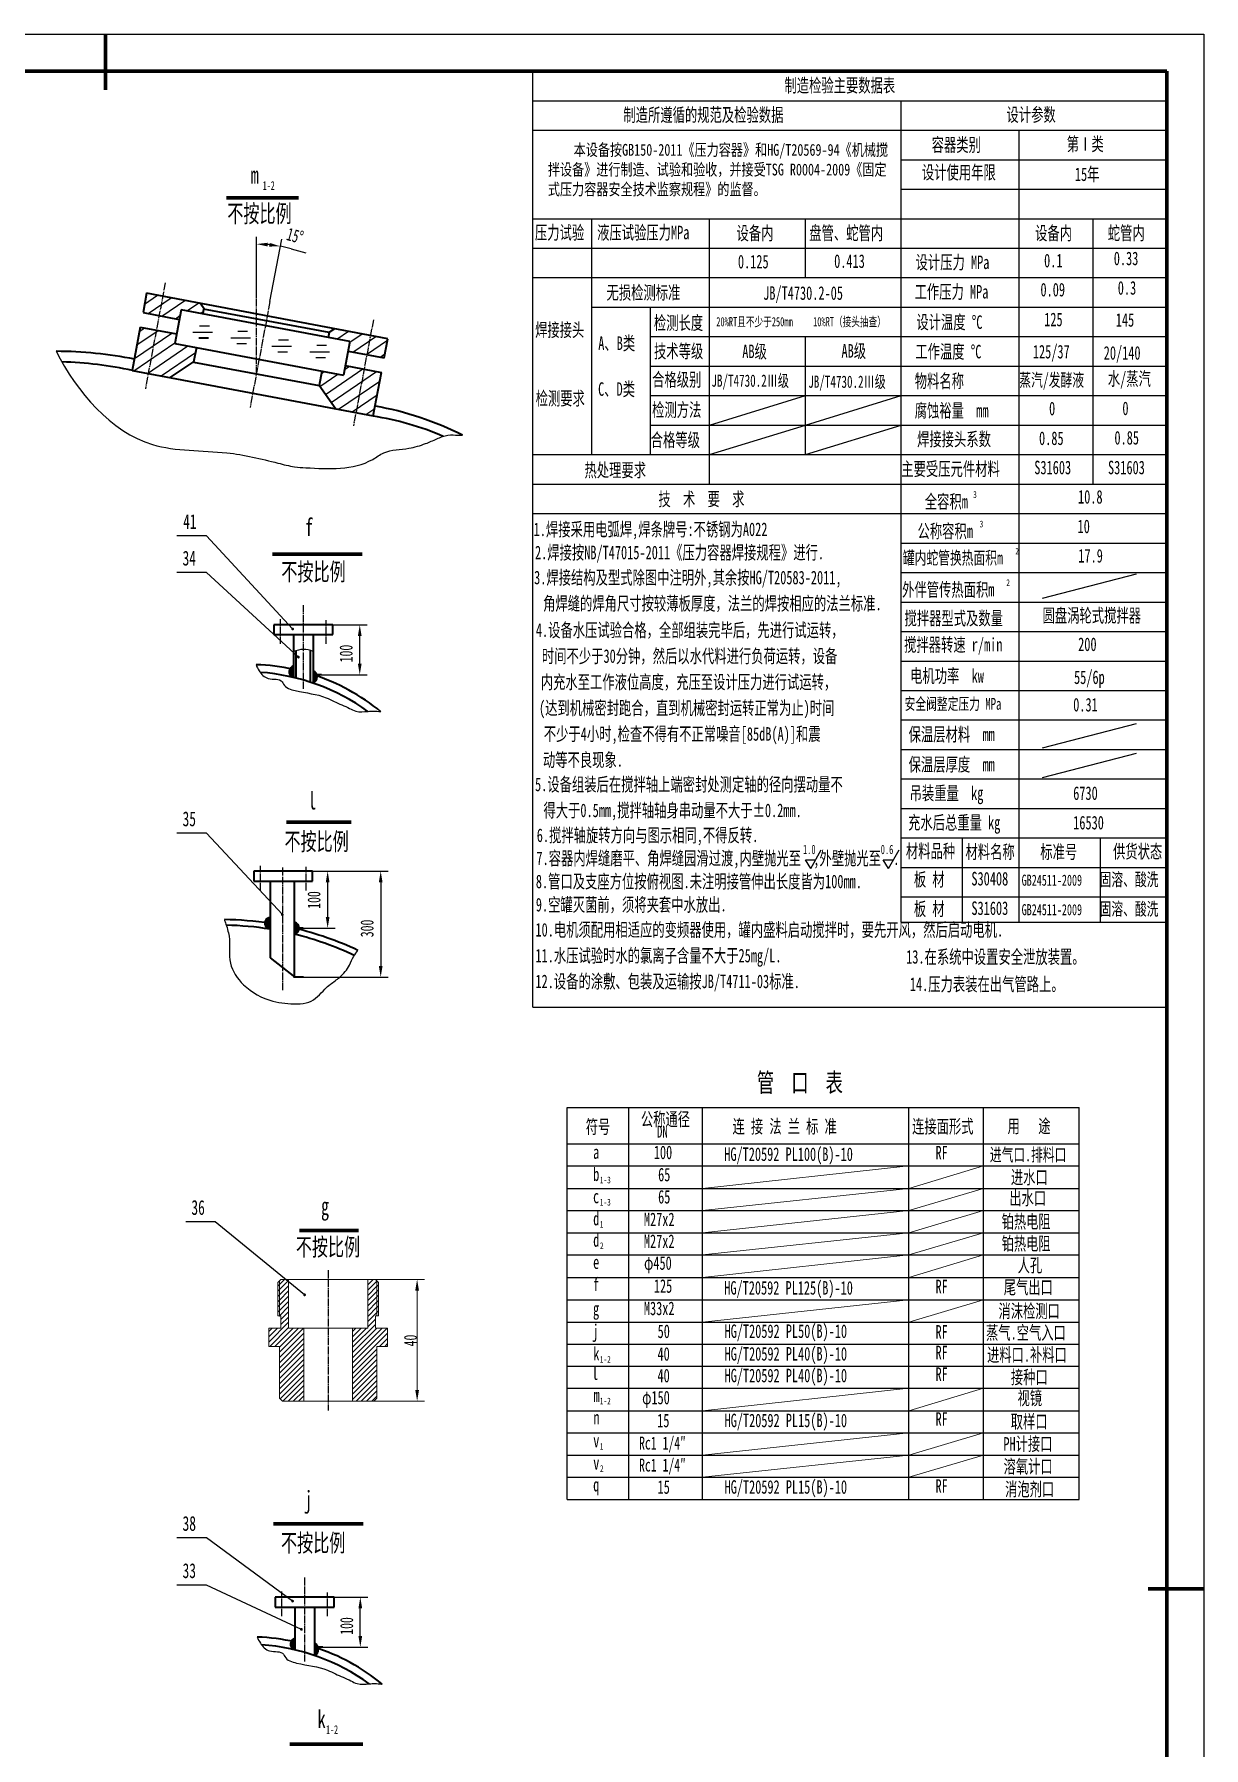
# Model space of a CAD drawing. Header units: millimetres. Extents: x 12275 to 21185, y 21638 to 34253.
# Drawn here: x 16441 to 21185, y 27301 to 34253 of the extents above; entities that cross this region are included whole.
import ezdxf

# ---------------------------------------------------------------- set-up
doc = ezdxf.new("R2010")
doc.units = ezdxf.units.MM
doc.linetypes.add('EB_DASHDOT', pattern=[39, 30, -3, 3, -3])
for name, color, linetype, lineweight in [('CAXA0', 7, 'Continuous', 70), ('CAXA1', 1, 'EB_DASHDOT', 25), ('CAXA3', 7, 'Continuous', 25), ('CAXA4', 3, 'Continuous', 25), ('CAXA5', 4, 'Continuous', 25), ('CAXACAXA尺寸线层', 3, 'Continuous', 25)]:
    doc.layers.add(name, color=color, linetype=linetype, lineweight=lineweight)
doc.styles.add('HZTXT', font='SIMFANG.TTF', dxfattribs={"width": 0.75})
doc.styles.add('UserTxtStyle12', font='SIMFANG.TTF', dxfattribs={"width": 0.667})
doc.styles.add('标准', font='SIMFANG.TTF', dxfattribs={"width": 0.667})

msp = doc.modelspace()

# ---------------------------------------------------------------- hatches: boundary and pattern name
at = {"layer": 'CAXA0', "linetype": 'Continuous', "lineweight": 25}
for points in [[(17494.533, 31840.532), (17494.464, 31841.412), (17494.258, 31842.271), (17493.92, 31843.086), (17493.459, 31843.839), (17492.886, 31844.51), (17492.215, 31845.083), (17491.462, 31845.544), (17490.647, 31845.882), (17489.788, 31846.088), (17488.908, 31846.157), (17488.029, 31846.088), (17487.17, 31845.882), (17486.355, 31845.544), (17485.602, 31845.083), (17484.931, 31844.51), (17484.358, 31843.839), (17483.897, 31843.086), (17483.559, 31842.271), (17483.353, 31841.412), (17483.283, 31840.532), (17483.353, 31839.652), (17483.559, 31838.794), (17483.897, 31837.979), (17484.358, 31837.226), (17484.931, 31836.555), (17485.602, 31835.982), (17486.355, 31835.52), (17487.17, 31835.183), (17488.029, 31834.977), (17488.908, 31834.907), (17489.788, 31834.977), (17490.647, 31835.183), (17491.462, 31835.52), (17492.215, 31835.982), (17492.886, 31836.555), (17493.459, 31837.226), (17493.92, 31837.979), (17494.258, 31838.794), (17494.464, 31839.652)], [(17518.296, 31726.021), (17518.227, 31726.901), (17518.021, 31727.759), (17517.683, 31728.574), (17517.222, 31729.327), (17516.649, 31729.998), (17515.977, 31730.571), (17515.225, 31731.033), (17514.409, 31731.37), (17513.551, 31731.576), (17512.671, 31731.646), (17511.791, 31731.576), (17510.933, 31731.37), (17510.117, 31731.033), (17509.365, 31730.571), (17508.694, 31729.998), (17508.12, 31729.327), (17507.659, 31728.574), (17507.321, 31727.759), (17507.115, 31726.901), (17507.046, 31726.021), (17507.115, 31725.141), (17507.321, 31724.282), (17507.659, 31723.467), (17508.12, 31722.714), (17508.694, 31722.043), (17509.365, 31721.47), (17510.117, 31721.009), (17510.933, 31720.671), (17511.791, 31720.465), (17512.671, 31720.396), (17513.551, 31720.465), (17514.409, 31720.671), (17515.225, 31721.009), (17515.977, 31721.47), (17516.649, 31722.043), (17517.222, 31722.714), (17517.683, 31723.467), (17518.021, 31724.282), (17518.227, 31725.141)], [(17452.975, 30681.366), (17452.906, 30682.246), (17452.7, 30683.104), (17452.362, 30683.92), (17451.901, 30684.673), (17451.328, 30685.344), (17450.656, 30685.917), (17449.904, 30686.378), (17449.088, 30686.716), (17448.23, 30686.922), (17447.35, 30686.991), (17446.47, 30686.922), (17445.612, 30686.716), (17444.796, 30686.378), (17444.044, 30685.917), (17443.373, 30685.344), (17442.799, 30684.673), (17442.338, 30683.92), (17442, 30683.104), (17441.794, 30682.246), (17441.725, 30681.366), (17441.794, 30680.486), (17442, 30679.628), (17442.338, 30678.813), (17442.799, 30678.06), (17443.373, 30677.389), (17444.044, 30676.816), (17444.796, 30676.354), (17445.612, 30676.017), (17446.47, 30675.811), (17447.35, 30675.741), (17448.23, 30675.811), (17449.088, 30676.017), (17449.904, 30676.354), (17450.656, 30676.816), (17451.328, 30677.389), (17451.901, 30678.06), (17452.362, 30678.813), (17452.7, 30679.628), (17452.906, 30680.486)], [(17543.134, 29138.824), (17543.064, 29139.704), (17542.858, 29140.563), (17542.52, 29141.378), (17542.059, 29142.131), (17541.486, 29142.802), (17540.815, 29143.375), (17540.062, 29143.836), (17539.247, 29144.174), (17538.389, 29144.38), (17537.509, 29144.449), (17536.629, 29144.38), (17535.77, 29144.174), (17534.955, 29143.836), (17534.202, 29143.375), (17533.531, 29142.802), (17532.958, 29142.131), (17532.497, 29141.378), (17532.159, 29140.563), (17531.953, 29139.704), (17531.884, 29138.824), (17531.953, 29137.944), (17532.159, 29137.086), (17532.497, 29136.271), (17532.958, 29135.518), (17533.531, 29134.847), (17534.202, 29134.274), (17534.955, 29133.813), (17535.77, 29133.475), (17536.629, 29133.269), (17537.509, 29133.199), (17538.389, 29133.269), (17539.247, 29133.475), (17540.062, 29133.813), (17540.815, 29134.274), (17541.486, 29134.847), (17542.059, 29135.518), (17542.52, 29136.271), (17542.858, 29137.086), (17543.064, 29137.944)], [(17494.477, 27896.217), (17494.408, 27897.097), (17494.202, 27897.956), (17493.864, 27898.771), (17493.403, 27899.524), (17492.83, 27900.195), (17492.159, 27900.768), (17491.406, 27901.229), (17490.591, 27901.567), (17489.732, 27901.773), (17488.852, 27901.842), (17487.972, 27901.773), (17487.114, 27901.567), (17486.299, 27901.229), (17485.546, 27900.768), (17484.875, 27900.195), (17484.302, 27899.524), (17483.84, 27898.771), (17483.503, 27897.956), (17483.297, 27897.097), (17483.227, 27896.217), (17483.297, 27895.337), (17483.503, 27894.479), (17483.84, 27893.664), (17484.302, 27892.911), (17484.875, 27892.24), (17485.546, 27891.667), (17486.299, 27891.205), (17487.114, 27890.868), (17487.972, 27890.662), (17488.852, 27890.592), (17489.732, 27890.662), (17490.591, 27890.868), (17491.406, 27891.205), (17492.159, 27891.667), (17492.83, 27892.24), (17493.403, 27892.911), (17493.864, 27893.664), (17494.202, 27894.479), (17494.408, 27895.337)], [(17530.407, 27781.722), (17530.338, 27782.602), (17530.132, 27783.461), (17529.794, 27784.276), (17529.333, 27785.029), (17528.76, 27785.7), (17528.088, 27786.273), (17527.336, 27786.734), (17526.52, 27787.072), (17525.662, 27787.278), (17524.782, 27787.347), (17523.902, 27787.278), (17523.044, 27787.072), (17522.228, 27786.734), (17521.476, 27786.273), (17520.805, 27785.7), (17520.231, 27785.029), (17519.77, 27784.276), (17519.433, 27783.461), (17519.226, 27782.602), (17519.157, 27781.722), (17519.226, 27780.842), (17519.433, 27779.984), (17519.77, 27779.169), (17520.231, 27778.416), (17520.805, 27777.745), (17521.476, 27777.172), (17522.228, 27776.71), (17523.044, 27776.373), (17523.902, 27776.167), (17524.782, 27776.097), (17525.662, 27776.167), (17526.52, 27776.373), (17527.336, 27776.71), (17528.088, 27777.172), (17528.76, 27777.745), (17529.333, 27778.416), (17529.794, 27779.169), (17530.132, 27779.984), (17530.338, 27780.842)]]:
    msp.add_hatch(color=0, dxfattribs=at).paths.add_polyline_path(points, flags=0)
at = {"layer": 'CAXA4', "linetype": 'Continuous', "lineweight": 25}
for points in [[(17342.879, 33401.804), (17388.161, 33407.356), (17387.514, 33392.37)], [(17439.288, 33392.815), (17393.678, 33391.795), (17395.813, 33406.642)], [(17761.336, 31857.163), (17768.836, 31812.163), (17753.836, 31812.163)], [(17761.336, 31654.314), (17768.836, 31699.314), (17753.836, 31699.314)], [(17631.098, 30857.644), (17638.598, 30812.644), (17623.598, 30812.644)], [(17846.343, 30857.644), (17853.843, 30812.644), (17838.843, 30812.644)], [(17631.098, 30626.479), (17638.598, 30671.479), (17623.598, 30671.479)], [(17846.343, 30427.977), (17853.843, 30472.977), (17838.843, 30472.977)], [(17763.608, 27911.939), (17771.108, 27866.939), (17756.108, 27866.939)], [(17763.608, 27709.091), (17771.108, 27754.091), (17756.108, 27754.091)]]:
    msp.add_hatch(color=256, dxfattribs=at).paths.add_polyline_path(points, flags=0)

# ---------------------------------------------------------------- linework, layer by layer
at = {"layer": 'CAXA0', "linetype": 'Continuous', "lineweight": 25}
for p, q in [((12275.134, 34253.091), (21185.134, 34253.091)), ((21185.134, 34253.091), (21185.134, 21638.091))]:
    msp.add_line(p, q, dxfattribs=at)
at = {"layer": 'CAXA0', "linetype": 'Continuous', "lineweight": 70}
for p, q in [((16730.134, 34253.091), (16730.134, 34028.091)), ((12650.134, 34103.091), (21035.134, 34103.091)), ((21035.134, 34103.091), (21035.134, 21788.091)), ((21185.134, 27945.591), (20960.134, 27945.591))]:
    msp.add_line(p, q, dxfattribs=at)
at = {"layer": 'CAXA0', "linetype": 'Continuous', "lineweight": 35}
for p, q in [((16896.906, 33202.169), (16882.181, 33123.896)), ((17875.315, 33018.11), (16896.906, 33202.169)), ((17131.031, 33135.796), (17114.258, 33162.146)), ((16882.181, 33123.896), (17028.943, 33096.288)), ((17036.305, 33135.424), (17010.537, 32998.447)), ((17721.191, 33006.583), (17036.305, 33135.424)), ((17128.043, 33138.427), (17124.362, 33118.859)), ((17636.816, 33042.716), (17128.043, 33138.427)), ((16871.138, 33065.192), (16838.007, 32889.078)), ((16871.138, 33065.192), (17017.899, 33037.583)), ((17632.685, 33041.065), (17658.277, 33059.805)), ((17636.816, 33042.716), (17633.135, 33023.148)), ((17010.537, 32998.447), (17695.423, 32869.606)), ((17098.594, 32981.881), (17087.55, 32923.177)), ((17147.917, 33019.609), (17108.094, 33019.609)), ((17721.191, 33006.583), (17695.423, 32869.606)), ((17713.829, 32967.446), (17860.591, 32939.838)), ((17860.591, 32939.838), (17875.315, 33018.11)), ((16838.007, 32889.078), (17816.416, 32705.019)), ((17087.899, 32925.032), (16990.327, 32860.424)), ((17087.55, 32923.177), (17596.323, 32827.466)), ((17607.366, 32886.171), (17596.323, 32827.466)), ((17702.786, 32908.742), (17849.547, 32881.133)), ((17596.672, 32829.321), (17664.097, 32733.674)), ((17816.416, 32705.019), (17849.547, 32881.133)), ((17651.843, 31857.163), (17412.906, 31857.163)), ((17412.906, 31857.163), (17412.906, 31817.34)), ((17651.843, 31817.34), (17651.843, 31857.163)), ((17412.906, 31817.34), (17651.843, 31817.34)), ((17492.551, 31817.34), (17492.551, 31643.837)), ((17572.197, 31817.34), (17572.197, 31620.875)), ((17502.507, 31752.07), (17502.507, 31641.423)), ((17562.241, 31624.211), (17562.241, 31752.857)), ((17605.734, 31654.314), (17575.415, 31654.314)), ((17570.322, 30857.087), (17331.384, 30857.087)), ((17331.384, 30857.087), (17331.384, 30817.265)), ((17331.384, 30817.265), (17570.322, 30817.265)), ((17397.572, 30817.265), (17397.572, 30506.185)), ((17497.129, 30428.352), (17497.129, 30817.265)), ((17570.322, 30817.265), (17570.322, 30857.087)), ((17532.382, 30626.479), (17497.129, 30626.479)), ((17397.572, 30506.185), (17497.609, 30427.977)), ((17533.167, 30427.977), (17492.082, 30427.977)), ((17657.159, 27911.939), (17418.221, 27911.939)), ((17418.221, 27911.939), (17418.221, 27872.116)), ((17657.159, 27872.116), (17657.159, 27911.939)), ((17418.221, 27872.116), (17657.159, 27872.116)), ((17497.867, 27872.116), (17497.867, 27698.614)), ((17577.513, 27872.116), (17577.513, 27675.652)), ((17611.05, 27709.091), (17580.731, 27709.091))]:
    msp.add_line(p, q, dxfattribs=at)
at = {"layer": 'CAXA0', "color": 0, "linetype": 'Continuous', "lineweight": 25}
for p, q in [((17139.481, 32217.572), (17019.481, 32217.572)), ((17488.908, 31840.532), (17139.481, 32217.572)), ((17139.481, 32069.081), (17019.481, 32069.081)), ((17512.671, 31726.021), (17139.481, 32069.081)), ((17139.481, 31011.366), (17019.481, 31011.366)), ((17447.35, 30681.366), (17139.481, 31011.366)), ((17175.298, 29434.686), (17055.298, 29434.686)), ((17537.509, 29138.824), (17175.298, 29434.686)), ((17435.612, 29181.399), (17455.577, 29201.364)), ((17435.612, 29160.186), (17472.664, 29197.238)), ((17793.786, 29178.949), (17816.201, 29201.364)), ((17793.786, 29200.162), (17794.988, 29201.364)), ((17429.436, 29175.224), (17435.612, 29181.399)), ((17429.436, 29154.011), (17435.612, 29160.186)), ((17429.436, 29132.797), (17435.612, 29138.973)), ((17435.612, 29138.973), (17472.664, 29176.025)), ((17435.612, 29117.76), (17472.664, 29154.812)), ((17435.612, 29096.546), (17472.664, 29133.599)), ((17793.786, 29157.736), (17830.838, 29194.788)), ((17793.786, 29136.522), (17830.838, 29173.575)), ((17793.786, 29115.309), (17830.838, 29152.362)), ((17793.786, 29094.096), (17830.838, 29131.148)), ((17830.838, 29194.788), (17831.038, 29194.988)), ((17830.838, 29173.575), (17837.014, 29179.75)), ((17830.838, 29152.362), (17837.014, 29158.537)), ((17830.838, 29131.148), (17837.014, 29137.324)), ((17429.436, 29111.584), (17435.612, 29117.76)), ((17429.436, 29090.371), (17435.612, 29096.546)), ((17429.436, 29069.158), (17435.612, 29075.333)), ((17435.612, 29075.333), (17472.664, 29112.386)), ((17435.612, 29054.12), (17472.664, 29091.172)), ((17441.787, 29039.082), (17472.664, 29069.959)), ((17793.786, 29072.883), (17830.838, 29109.935)), ((17793.786, 29051.67), (17830.838, 29088.722)), ((17793.786, 29030.456), (17830.838, 29067.509)), ((17830.838, 29109.935), (17837.014, 29116.111)), ((17830.838, 29088.722), (17837.014, 29094.897)), ((17830.838, 29067.509), (17837.014, 29073.684)), ((17392.384, 28947.252), (17472.664, 29027.533)), ((17392.384, 28968.466), (17427.669, 29003.751)), ((17392.384, 28989.679), (17406.456, 29003.751)), ((17395.99, 28929.646), (17472.664, 29006.32)), ((17417.204, 28929.646), (17491.309, 29003.751)), ((17434.646, 29053.154), (17435.612, 29054.12)), ((17435.612, 28905.628), (17533.735, 29003.751)), ((17435.612, 28926.841), (17512.522, 29003.751)), ((17441.787, 29017.869), (17472.664, 29048.746)), ((17732.031, 28926.276), (17824.663, 29018.907)), ((17732.031, 28989.915), (17745.867, 29003.751)), ((17732.031, 28968.702), (17767.08, 29003.751)), ((17732.031, 28947.489), (17788.293, 29003.751)), ((17732.031, 28905.063), (17830.72, 29003.751)), ((17732.031, 28883.849), (17851.933, 29003.751)), ((17732.031, 28862.636), (17873.146, 29003.751)), ((17793.786, 29009.243), (17824.663, 29040.12)), ((17435.612, 28884.414), (17534.418, 28983.221)), ((17435.612, 28863.201), (17534.418, 28962.008)), ((17435.612, 28841.988), (17534.418, 28940.795)), ((17435.612, 28820.775), (17534.418, 28919.581)), ((17732.031, 28841.423), (17874.066, 28983.458)), ((17732.031, 28820.21), (17830.838, 28919.016)), ((17841.468, 28929.646), (17874.066, 28962.244)), ((17862.681, 28929.646), (17874.066, 28941.031)), ((17435.612, 28799.562), (17534.418, 28898.368)), ((17435.612, 28778.348), (17534.418, 28877.155)), ((17435.612, 28757.135), (17534.418, 28855.942)), ((17732.031, 28798.997), (17830.838, 28897.803)), ((17732.031, 28777.783), (17830.838, 28876.59)), ((17732.031, 28756.57), (17830.838, 28855.377)), ((17435.612, 28735.922), (17534.418, 28834.729)), ((17438.098, 28717.195), (17534.418, 28813.515)), ((17449.447, 28707.331), (17534.418, 28792.302)), ((17732.031, 28735.357), (17830.838, 28834.164)), ((17732.031, 28714.144), (17830.838, 28812.95)), ((17746.432, 28707.331), (17830.838, 28791.737)), ((17470.66, 28707.331), (17534.418, 28771.089)), ((17491.874, 28707.331), (17534.418, 28749.876)), ((17513.087, 28707.331), (17534.418, 28728.663)), ((17767.645, 28707.331), (17830.838, 28770.524)), ((17788.858, 28707.331), (17830.838, 28749.311)), ((17810.072, 28707.331), (17830.838, 28728.098)), ((17534.3, 28707.331), (17534.418, 28707.449)), ((17139.481, 28152.77), (17019.481, 28152.77)), ((17488.852, 27896.217), (17139.481, 28152.77)), ((17139.481, 27961.205), (17019.481, 27961.205)), ((17524.782, 27781.722), (17139.481, 27961.205))]:
    msp.add_line(p, q, dxfattribs=at)
at = {"layer": 'CAXA0', "linetype": 'Continuous', "lineweight": 18}
for p, q in [((19152.36, 29570.932), (19988.262, 29661.789)), ((19988.262, 29570.932), (20291.521, 29661.789)), ((19152.36, 29480.892), (19988.262, 29570.932)), ((19988.262, 29480.892), (20291.521, 29570.932)), ((19152.36, 29390.851), (19988.262, 29480.892)), ((19988.262, 29390.851), (20291.521, 29480.892)), ((19152.36, 29300.811), (19988.262, 29390.851)), ((19988.262, 29300.811), (20291.521, 29390.851)), ((19152.36, 29209.549), (19988.262, 29300.811)), ((19988.262, 29209.549), (20291.521, 29300.811)), ((17441.787, 29201.364), (17429.436, 29189.013)), ((17824.663, 29201.364), (17441.787, 29201.364)), ((17472.664, 29201.364), (17472.664, 29003.751)), ((17793.786, 29201.364), (17793.786, 29003.751)), ((17824.663, 29201.364), (17837.014, 29189.013)), ((17429.436, 29189.013), (17429.436, 29053.154)), ((17435.612, 29195.189), (17435.612, 29053.154)), ((17830.838, 29195.189), (17830.838, 29053.154)), ((17837.014, 29189.013), (17837.014, 29053.154)), ((19152.36, 29028.651), (19988.262, 29118.692)), ((19988.262, 29028.651), (20291.521, 29118.692)), ((17392.384, 29003.751), (17392.384, 28929.646)), ((17441.787, 29003.751), (17392.384, 29003.751)), ((17429.436, 29053.154), (17441.787, 29053.154)), ((17441.787, 29053.154), (17441.787, 29003.751)), ((17793.786, 29003.751), (17472.664, 29003.751)), ((17534.418, 29003.751), (17534.418, 28707.331)), ((17732.031, 29003.751), (17732.031, 28707.331)), ((17824.663, 29053.154), (17824.663, 29003.751)), ((17837.014, 29053.154), (17824.663, 29053.154)), ((17874.066, 29003.751), (17824.663, 29003.751)), ((17874.066, 28929.646), (17874.066, 29003.751)), ((17435.612, 28929.646), (17392.384, 28929.646)), ((17435.612, 28929.646), (17435.612, 28719.682)), ((17874.066, 28929.646), (17830.838, 28929.646)), ((17830.838, 28929.646), (17830.838, 28719.682)), ((17447.962, 28707.331), (17435.612, 28719.682)), ((17818.487, 28707.331), (17830.838, 28719.682)), ((19152.36, 28668.885), (19988.262, 28759.742)), ((19988.262, 28668.885), (20291.521, 28759.742)), ((17447.962, 28707.331), (17818.487, 28707.331)), ((19988.262, 28578.844), (19152.36, 28488.804)), ((19988.262, 28488.804), (20291.521, 28578.844)), ((19152.36, 28398.763), (19988.262, 28488.804)), ((19988.262, 28398.763), (20291.521, 28488.804))]:
    msp.add_line(p, q, dxfattribs=at)
at = {"layer": 'CAXA0', "linetype": 'Continuous', "lineweight": 35}
for centre, radius, start, end in [((16524.992, 31336.415), 1630.488, 78.5729149, 89.8205691), ((16505.324, 31345.652), 1579.146, 77.7843511, 88.2636042), ((17595.813, 31474.166), 1290.852, 63.2144361, 79.7865286), ((17635.415, 31551.002), 1166.837, 66.5760282, 81.1229509), ((17309.963, 30844.888), 851.15, 77.612645, 87.9393257), ((17297.574, 30817.928), 848.611, 54.1696916, 85.9526992), ((17500.844, 31666.356), 25.444, 109.0219756, 236.2851532), ((17561.057, 31645.577), 27.205, 296.3303968, 65.9310731), ((17309.963, 30844.888), 851.15, 50.8387521, 72.0555946), ((17194.1, 29346.05), 1315.42, 81.1016378, 89.2153838), ((17397.056, 30647.041), 21.361, 88.6174104, 271.3825896), ((17195.684, 29375.306), 1263.232, 80.8036509, 88.9096199), ((17490.137, 30626.184), 25.696, 285.7890411, 74.2109589), ((17194.1, 29346.05), 1315.42, 64.8223395, 76.6813312), ((17195.684, 29375.306), 1263.232, 64.5192489, 76.1943194), ((17315.279, 26899.665), 851.15, 77.612645, 87.9393257), ((17506.16, 27721.132), 25.444, 109.0219756, 236.2851532), ((17302.89, 26872.705), 848.611, 54.1696916, 85.9526992), ((17566.373, 27700.353), 27.205, 296.3303968, 65.9310731), ((17315.279, 26899.665), 851.15, 50.8387521, 72.0555946)]:
    msp.add_arc(centre, radius, start, end, dxfattribs=at)
at = {"layer": 'CAXA1', "linetype": 'EB_DASHDOT', "lineweight": 25}
for p, q in [((16972.541, 33245.265), (16891.555, 32814.765)), ((17397.154, 33168.844), (17316.168, 32738.344)), ((17342.879, 32875.144), (17342.879, 33181.455)), ((17816.668, 33094.423), (17735.682, 32663.923)), ((17532.374, 31937.22), (17532.374, 31597.044)), ((17439.845, 31779.898), (17439.845, 31879.927)), ((17624.903, 31779.898), (17624.903, 31875.976)), ((17358.324, 30779.823), (17358.324, 30879.852)), ((17447.35, 30872.907), (17447.35, 30373.929)), ((17543.382, 30779.823), (17543.382, 30875.9)), ((17633.225, 29238.417), (17633.225, 28670.279)), ((17537.69, 27991.997), (17537.69, 27651.821)), ((17445.161, 27834.674), (17445.161, 27934.704)), ((17630.219, 27834.674), (17630.219, 27930.752))]:
    msp.add_line(p, q, dxfattribs=at)
at = {"layer": 'CAXA3', "linetype": 'Continuous', "lineweight": 35}
for p in [(18462.989, 34103.056), (21035.097, 30305.783)]:
    msp.add_line(p, (21035.097, 34103.056), dxfattribs=at)
at = {"layer": 'CAXA3', "linetype": 'Continuous', "lineweight": 70}
for p, q in [((17220.526, 33590.117), (17513.538, 33590.117)), ((17407.172, 32143.452), (17771.696, 32143.452)), ((17463.576, 31056.951), (17726.774, 31056.951)), ((17516.97, 29399.953), (17756.637, 29399.953)), ((17411.164, 28209.477), (17775.688, 28209.477)), ((17477.559, 27315.866), (17774.473, 27315.866))]:
    msp.add_line(p, q, dxfattribs=at)
at = {"layer": 'CAXA3', "linetype": 'Continuous', "lineweight": 25}
for p, q in [((18602.793, 29899.039), (20679.233, 29899.039)), ((18602.793, 28308.723), (18602.793, 29899.039)), ((18852.697, 28308.723), (18852.697, 29899.039)), ((19152.36, 28308.723), (19152.36, 29899.039)), ((19988.262, 28308.723), (19988.262, 29899.039)), ((20291.521, 28308.723), (20291.521, 29899.039)), ((20679.233, 28308.723), (20679.233, 29899.039)), ((18602.793, 29751.83), (20679.233, 29751.83)), ((18602.793, 29661.789), (20679.233, 29661.789)), ((18602.793, 29570.932), (20679.233, 29570.932)), ((18602.793, 29480.892), (20679.233, 29480.892)), ((18602.793, 29390.851), (20679.233, 29390.851)), ((18602.793, 29300.811), (20679.233, 29300.811)), ((18602.793, 29209.549), (20679.233, 29209.549)), ((18602.793, 29118.692), (20679.233, 29118.692)), ((18602.793, 29028.651), (20679.233, 29028.651)), ((18602.793, 28938.611), (20679.233, 28938.611)), ((18602.793, 28849.782), (20679.233, 28849.782)), ((18602.793, 28759.742), (20679.233, 28759.742)), ((18602.793, 28668.885), (20679.233, 28668.885)), ((18602.793, 28578.844), (20679.233, 28578.844)), ((18602.793, 28488.804), (20679.233, 28488.804)), ((18602.793, 28398.763), (20679.233, 28398.763)), ((18602.793, 28308.723), (20679.233, 28308.723))]:
    msp.add_line(p, q, dxfattribs=at)
at = {"layer": 'CAXA4', "linetype": 'Continuous', "lineweight": 25}
for p, q in [((18462.989, 30305.783), (18462.989, 34103.056)), ((18462.989, 33983.423), (21035.097, 33983.423)), ((19958.4, 30650.981), (19958.4, 33983.423)), ((18462.989, 33863.79), (21035.097, 33863.79)), ((20436.932, 30650.981), (20436.932, 33863.79)), ((19958.4, 33744.157), (21035.097, 33744.157)), ((19958.4, 33624.524), (21035.097, 33624.524)), ((18462.989, 33504.891), (21035.097, 33504.891)), ((18702.255, 32547.828), (18702.255, 33504.891)), ((19180.787, 32428.195), (19180.787, 33504.891)), ((19569.594, 33265.625), (19569.594, 33504.891)), ((20736.014, 32428.195), (20736.014, 33504.891)), ((17342.879, 33181.455), (17342.879, 33431.804)), ((17397.154, 33168.844), (17444.834, 33422.298)), ((17483.112, 33382.595), (17543.147, 33365.833)), ((18462.989, 33385.258), (21035.097, 33385.258)), ((18462.989, 33265.625), (21035.097, 33265.625)), ((16888.687, 33158.48), (16940.595, 33193.95)), ((16902.944, 33119.99), (16995.942, 33183.538)), ((16958.292, 33109.578), (17051.289, 33173.126)), ((17060.137, 33130.941), (17106.636, 33162.715)), ((17013.639, 33099.167), (17031.822, 33111.591)), ((17115.485, 33120.529), (17126.032, 33127.736)), ((18702.255, 33145.992), (21035.097, 33145.992)), ((18941.521, 32547.828), (18941.521, 33145.992)), ((16847.04, 32937.092), (16999.238, 33041.094)), ((16857.452, 32992.439), (16943.891, 33051.505)), ((16867.863, 33047.786), (16888.544, 33061.917)), ((17084.414, 33044.191), (17164.06, 33044.191)), ((17111.863, 33070.589), (17151.686, 33070.589)), ((17238.92, 33021.565), (17318.566, 33021.565)), ((17266.368, 33047.962), (17306.191, 33047.962)), ((17668.956, 33016.409), (17715.455, 33048.183)), ((17720.606, 33003.471), (17770.802, 33037.771)), ((17733.152, 32963.811), (17826.15, 33027.359)), ((18941.521, 33026.359), (21035.097, 33026.359)), ((19569.594, 32547.828), (19569.594, 33026.359)), ((16845.341, 32887.699), (17010.998, 33000.897)), ((16900.688, 32877.287), (17063.434, 32988.496)), ((16956.035, 32866.875), (17094.796, 32961.694)), ((17302.423, 32996.983), (17262.6, 32996.983)), ((17404.731, 32987.626), (17484.376, 32987.626)), ((17468.233, 32963.043), (17428.41, 32963.043)), ((17432.179, 33014.023), (17472.002, 33014.023)), ((17559.236, 32964.999), (17638.882, 32964.999)), ((17586.684, 32991.397), (17626.507, 32991.397)), ((17788.499, 32953.399), (17874.152, 33011.929)), ((17843.846, 32942.988), (17863.74, 32956.582)), ((17622.739, 32940.417), (17582.916, 32940.417)), ((17622.951, 32792.043), (17774.098, 32895.327)), ((17645.898, 32759.491), (17829.446, 32884.915)), ((17699.782, 32892.776), (17718.751, 32905.738)), ((18941.521, 32906.726), (21035.097, 32906.726)), ((17600.004, 32824.595), (17672.253, 32873.964)), ((17675.549, 32731.52), (17842.917, 32845.887)), ((17730.896, 32721.108), (17832.505, 32790.54)), ((18941.521, 32787.094), (21035.097, 32787.094)), ((19180.787, 32667.461), (19569.594, 32787.094)), ((19569.594, 32667.461), (19958.4, 32787.094)), ((17786.243, 32710.696), (17822.093, 32735.193)), ((18941.521, 32667.461), (21035.097, 32667.461)), ((19180.787, 32547.828), (19569.594, 32667.461)), ((19569.594, 32547.828), (19958.4, 32667.461)), ((18462.989, 32547.828), (21035.097, 32547.828)), ((18462.989, 32428.195), (21035.097, 32428.195)), ((18462.989, 32308.562), (21035.097, 32308.562)), ((19958.4, 32188.929), (21035.097, 32188.929)), ((19958.4, 32069.296), (21035.097, 32069.296)), ((20530.871, 31964.978), (20912.446, 32063.875)), ((19958.4, 31949.663), (21035.097, 31949.663)), ((17651.843, 31857.163), (17791.336, 31857.163)), ((17761.336, 31699.314), (17761.336, 31812.163)), ((19958.4, 31830.03), (21035.097, 31830.03)), ((19958.4, 31710.397), (21035.097, 31710.397)), ((19958.4, 31710.397), (21035.097, 31710.397)), ((17605.734, 31654.314), (17791.336, 31654.314)), ((19958.4, 31590.764), (21035.097, 31590.764)), ((19958.4, 31590.764), (21035.097, 31590.764)), ((19958.4, 31471.132), (21035.097, 31471.132)), ((20530.871, 31357.587), (20912.446, 31456.484)), ((19958.4, 31351.499), (21035.097, 31351.499)), ((20530.871, 31237.954), (20912.446, 31336.851)), ((19958.4, 31231.866), (21035.097, 31231.866)), ((19958.4, 31112.233), (21035.097, 31112.233)), ((19590.605, 30869.04), (19633.773, 30944.861)), ((19905.914, 30869.04), (19949.083, 30944.861)), ((19958.4, 30992.6), (21035.097, 30992.6)), ((20206.998, 30650.981), (20206.998, 30992.6)), ((20766.998, 30650.981), (20766.998, 30992.6)), ((19569.384, 30904.293), (19610.227, 30904.336)), ((19590.605, 30869.04), (19569.384, 30904.293)), ((19884.693, 30904.293), (19925.536, 30904.336)), ((19905.914, 30869.04), (19884.693, 30904.293)), ((19958.4, 30872.951), (21035.244, 30872.951)), ((17497.129, 30857.644), (17876.343, 30857.644)), ((17497.129, 30857.644), (17661.098, 30857.644)), ((17631.098, 30812.644), (17631.098, 30671.479)), ((17846.343, 30812.644), (17846.343, 30472.977)), ((19958.4, 30753.301), (21035.244, 30753.301)), ((17532.382, 30626.479), (17661.098, 30626.479)), ((19958.4, 30650.981), (21035.244, 30650.981)), ((17533.167, 30427.977), (17876.343, 30427.977)), ((18462.989, 30305.783), (21035.097, 30305.783)), ((17657.159, 27911.939), (17793.608, 27911.939)), ((17763.608, 27754.091), (17763.608, 27866.939)), ((17611.05, 27709.091), (17793.608, 27709.091))]:
    msp.add_line(p, q, dxfattribs=at)
at = {"layer": 'CAXA4', "linetype": 'Continuous', "lineweight": 18}
for p, q in [((17824.663, 29201.364), (18024.104, 29201.364)), ((17994.104, 29156.364), (17994.104, 28752.331)), ((17818.487, 28707.331), (18024.104, 28707.331))]:
    msp.add_line(p, q, dxfattribs=at)
at = {"layer": 'CAXA4', "linetype": 'Continuous', "lineweight": 25}
for centre, radius, start, end in [((17342.879, 32880.333), 521.472, 84.2918426, 85.054169), ((17342.879, 32880.333), 521.472, 74.4001806, 79.3460116), ((17533.619, 31657.994), 99.087, 67.0869979, 114.1269301)]:
    msp.add_arc(centre, radius, start, end, dxfattribs=at)
for points, knots in [([(16530.098, 32966.895), (16614.832, 32800.725), (16827.978, 32549.721), (17194.513, 32570.014), (17383.521, 32525.958), (17489.181, 32497.506), (17617.915, 32490.37), (17753.971, 32481.518), (17871.765, 32568.96), (17951.099, 32567.657), (18022.486, 32588.999), (18073.246, 32611.13), (18116.501, 32630.109), (18152.449, 32626.167), (18171.88, 32626.489), (18177.539, 32626.509)], [0, 0, 0, 0, 547.50013915, 854.66011228, 1068.66851109, 1139.02327594, 1184.96697071, 1461.8164242, 1514.83099152, 1619.60064991, 1690.88171804, 1740.48699718, 1788.75174604, 1830.72112254, 1847.91702965, 1847.91702965, 1847.91702965, 1847.91702965]), ([(17340.568, 31695.487), (17343.609, 31686.991), (17355.379, 31664.28), (17387.798, 31628.606), (17440.744, 31641.813), (17457.333, 31601.785), (17526.953, 31580.395), (17597.615, 31577.024), (17667.324, 31540.769), (17707.733, 31525.104), (17751.54, 31501.282), (17785.711, 31505.571), (17819.076, 31507.619), (17836.509, 31506.125), (17846.908, 31504.912), (17847.468, 31504.846)], [0, 0, 0, 0, 27.41243255, 76.94514619, 135.4518951, 145.71970839, 201.49434105, 331.34676368, 366.57815739, 436.62316825, 463.85097093, 514.69593177, 535.65181517, 565.62132968, 567.3292081, 567.3292081, 567.3292081, 567.3292081]), ([(17212.113, 30661.347), (17213.521, 30657.17), (17220.701, 30635.046), (17240.636, 30577.974), (17222.042, 30484.354), (17291.827, 30381.409), (17395.073, 30326.25), (17489.413, 30317.55), (17569.194, 30323.065), (17606.939, 30367.375), (17646.112, 30403.203), (17686.155, 30428.247), (17718.705, 30468.558), (17733.095, 30510.832), (17749.09, 30528.004), (17753.714, 30536.496)], [0, 0, 0, 0, 13.30734001, 70.22592928, 180.28333622, 283.38337912, 420.04561397, 520.01666182, 569.02455472, 652.7085152, 682.55155648, 730.25102971, 794.20352585, 834.03695612, 863.31044308, 863.31044308, 863.31044308, 863.31044308]), ([(17345.884, 27750.264), (17348.925, 27741.767), (17360.695, 27719.057), (17393.114, 27683.383), (17446.059, 27696.589), (17462.648, 27656.562), (17532.269, 27635.172), (17602.931, 27631.801), (17672.64, 27595.546), (17713.049, 27579.881), (17756.856, 27556.059), (17791.027, 27560.347), (17824.392, 27562.395), (17841.825, 27560.901), (17852.224, 27559.689), (17852.784, 27559.622)], [0, 0, 0, 0, 27.41243255, 76.94514619, 135.4518951, 145.71970839, 201.49434105, 331.34676368, 366.57815739, 436.62316825, 463.85097093, 514.69593177, 535.65181517, 565.62132968, 567.3292081, 567.3292081, 567.3292081, 567.3292081])]:
    msp.add_open_spline(points, degree=3, knots=knots, dxfattribs=at)
at = {"layer": 'CAXA4', "linetype": 'Continuous'}
for points in [[(17986.604, 29156.364), (18001.604, 29156.364), (17994.104, 29201.364)], [(17986.604, 28752.331), (18001.604, 28752.331), (17994.104, 28707.331)]]:
    msp.add_solid(points, dxfattribs=at)
at = {"layer": 'CAXA5', "linetype": 'Continuous', "lineweight": 25}
for p, q in [((17636.808, 33042.673), (17660.108, 33058.595)), ((17605.572, 32876.632), (17616.905, 32884.376)), ((17475.411, 31665.615), (17487.18, 31677.384)), ((17475.492, 31668.512), (17484.856, 31677.876)), ((17475.622, 31663.01), (17489.499, 31676.887)), ((17475.997, 31671.833), (17482.526, 31678.362)), ((17476.054, 31660.626), (17491.812, 31676.385)), ((17476.668, 31658.425), (17492.551, 31674.308)), ((17477.265, 31675.917), (17480.19, 31678.842)), ((17477.438, 31656.379), (17492.551, 31671.492)), ((17478.347, 31654.471), (17492.551, 31668.676)), ((17479.382, 31652.69), (17492.551, 31665.86)), ((17480.19, 31678.842), (17491.283, 31689.935)), ((17480.535, 31651.028), (17492.551, 31663.044)), ((17481.803, 31649.48), (17492.551, 31660.228)), ((17482.174, 31683.642), (17483.558, 31685.026)), ((17482.526, 31678.362), (17492.551, 31688.387)), ((17483.181, 31648.042), (17492.551, 31657.412)), ((17484.67, 31646.715), (17492.551, 31654.597)), ((17484.856, 31677.876), (17492.551, 31685.571)), ((17486.27, 31645.5), (17492.551, 31651.781)), ((17487.18, 31677.384), (17492.551, 31682.756)), ((17488.394, 31644.807), (17492.551, 31648.965)), ((17489.499, 31676.887), (17492.551, 31679.94)), ((17490.679, 31644.277), (17492.551, 31646.149)), ((17491.812, 31676.385), (17492.551, 31677.124)), ((17572.169, 31669.549), (17572.758, 31670.137)), ((17572.224, 31666.787), (17574.605, 31669.168)), ((17572.278, 31664.026), (17576.338, 31668.085)), ((17572.333, 31661.264), (17577.961, 31666.893)), ((17572.387, 31658.503), (17579.479, 31665.595)), ((17572.442, 31655.742), (17580.894, 31664.194)), ((17572.496, 31652.98), (17582.206, 31662.69)), ((17572.551, 31650.219), (17583.412, 31661.08)), ((17572.605, 31647.457), (17573.033, 31647.885)), ((17572.66, 31644.696), (17575.15, 31647.186)), ((17572.714, 31641.935), (17577.262, 31646.482)), ((17572.769, 31639.173), (17579.369, 31645.774)), ((17572.823, 31636.412), (17581.472, 31645.061)), ((17572.878, 31633.65), (17583.571, 31644.343)), ((17572.932, 31630.889), (17585.664, 31643.621)), ((17572.987, 31628.128), (17587.754, 31642.894)), ((17573.033, 31647.885), (17584.511, 31659.363)), ((17573.041, 31625.366), (17587.687, 31640.012)), ((17573.096, 31622.605), (17586.539, 31636.047)), ((17575.15, 31647.186), (17585.495, 31657.531)), ((17576.457, 31623.15), (17583.484, 31630.177)), ((17577.262, 31646.482), (17586.357, 31655.577)), ((17579.369, 31645.774), (17587.086, 31653.49)), ((17581.472, 31645.061), (17587.664, 31651.252)), ((17583.571, 31644.343), (17588.066, 31648.838)), ((17585.664, 31643.621), (17588.255, 31646.211)), ((17587.754, 31642.894), (17588.167, 31643.308)), ((17376.018, 30650.741), (17393.356, 30668.08)), ((17376.811, 30648.719), (17396.487, 30668.395)), ((17377.087, 30654.627), (17389.471, 30667.011)), ((17379.279, 30648.371), (17397.572, 30666.664)), ((17381.742, 30648.018), (17397.572, 30663.848)), ((17384.201, 30647.661), (17397.572, 30661.032)), ((17386.656, 30647.3), (17397.572, 30658.216)), ((17375.702, 30647.61), (17376.811, 30648.719)), ((17375.803, 30644.895), (17379.279, 30648.371)), ((17376.19, 30642.467), (17381.742, 30648.018)), ((17376.8, 30640.26), (17384.201, 30647.661)), ((17377.593, 30638.238), (17386.656, 30647.3)), ((17378.548, 30636.376), (17389.107, 30646.935)), ((17379.648, 30634.661), (17391.554, 30646.566)), ((17380.886, 30633.083), (17393.996, 30646.193)), ((17382.257, 30631.637), (17396.435, 30645.816)), ((17383.759, 30630.324), (17397.572, 30644.136)), ((17385.395, 30629.144), (17397.572, 30641.321)), ((17387.172, 30628.105), (17397.572, 30638.505)), ((17389.1, 30627.217), (17397.572, 30635.689)), ((17389.107, 30646.935), (17397.572, 30655.4)), ((17391.198, 30626.499), (17397.572, 30632.873)), ((17391.554, 30646.566), (17397.572, 30652.584)), ((17393.494, 30625.979), (17397.572, 30630.057)), ((17393.996, 30646.193), (17397.572, 30649.768)), ((17396.035, 30625.704), (17397.572, 30627.241)), ((17396.435, 30645.816), (17397.572, 30646.952)), ((17396.435, 30645.816), (17397.572, 30646.952)), ((17396.435, 30645.816), (17397.572, 30646.952)), ((17497.129, 30642.321), (17503.149, 30648.341)), ((17497.129, 30639.505), (17504.864, 30647.24)), ((17497.129, 30636.689), (17506.465, 30646.025)), ((17497.129, 30633.873), (17507.954, 30644.699)), ((17497.129, 30631.058), (17509.335, 30643.264)), ((17497.129, 30628.242), (17510.605, 30641.718)), ((17497.129, 30625.426), (17497.666, 30625.963)), ((17497.129, 30622.61), (17499.941, 30625.422)), ((17497.129, 30619.794), (17502.212, 30624.877)), ((17497.129, 30616.978), (17504.479, 30624.328)), ((17497.129, 30614.162), (17506.743, 30623.776)), ((17497.129, 30611.346), (17509.004, 30623.221)), ((17497.129, 30608.53), (17511.261, 30622.663)), ((17497.129, 30605.714), (17513.515, 30622.1)), ((17497.129, 30602.899), (17515.324, 30621.093)), ((17497.666, 30625.963), (17511.764, 30640.061)), ((17499.177, 30602.13), (17514.19, 30617.144)), ((17499.941, 30625.422), (17512.805, 30638.286)), ((17502.212, 30624.877), (17513.721, 30636.386)), ((17504.479, 30624.328), (17514.501, 30634.35)), ((17505.303, 30605.441), (17510.88, 30611.018)), ((17506.743, 30623.776), (17515.128, 30632.161)), ((17509.004, 30623.221), (17515.578, 30629.795)), ((17511.261, 30622.663), (17515.812, 30627.214)), ((17513.515, 30622.1), (17515.767, 30624.353)), ((17485.506, 27733.618), (17496.599, 27744.711)), ((17487.49, 27738.418), (17488.874, 27739.803)), ((17487.841, 27733.138), (17497.867, 27743.164)), ((17490.171, 27732.652), (17497.867, 27740.348)), ((17492.496, 27732.161), (17497.867, 27737.532)), ((17480.727, 27720.392), (17492.496, 27732.161)), ((17480.808, 27723.289), (17490.171, 27732.652)), ((17480.937, 27717.786), (17494.815, 27731.664)), ((17481.313, 27726.61), (17487.841, 27733.138)), ((17481.37, 27715.403), (17497.128, 27731.161)), ((17481.984, 27713.201), (17497.867, 27729.084)), ((17482.581, 27730.694), (17485.506, 27733.618)), ((17482.754, 27711.155), (17497.867, 27726.269)), ((17483.662, 27709.248), (17497.867, 27723.453)), ((17484.698, 27707.467), (17497.867, 27720.637)), ((17485.851, 27705.805), (17497.867, 27717.821)), ((17487.119, 27704.256), (17497.867, 27715.005)), ((17488.497, 27702.819), (17497.867, 27712.189)), ((17489.986, 27701.492), (17497.867, 27709.373)), ((17491.586, 27700.276), (17497.867, 27706.557)), ((17493.71, 27699.584), (17497.867, 27703.741)), ((17494.815, 27731.664), (17497.867, 27734.716)), ((17495.995, 27699.053), (17497.867, 27700.925)), ((17497.128, 27731.161), (17497.867, 27731.9)), ((17577.485, 27724.325), (17578.074, 27724.914)), ((17577.54, 27721.564), (17579.921, 27723.945)), ((17577.594, 27718.802), (17581.653, 27722.862)), ((17577.649, 27716.041), (17583.277, 27721.669)), ((17577.703, 27713.28), (17584.795, 27720.372)), ((17577.758, 27710.518), (17586.21, 27718.971)), ((17577.812, 27707.757), (17587.522, 27717.466)), ((17577.867, 27704.995), (17588.728, 27715.857)), ((17577.921, 27702.234), (17578.349, 27702.662)), ((17577.976, 27699.473), (17580.466, 27701.962)), ((17578.03, 27696.711), (17582.578, 27701.259)), ((17578.085, 27693.95), (17584.685, 27700.55)), ((17578.139, 27691.188), (17586.788, 27699.837)), ((17578.194, 27688.427), (17588.886, 27699.12)), ((17578.248, 27685.666), (17590.98, 27698.398)), ((17578.303, 27682.904), (17593.07, 27697.671)), ((17578.349, 27702.662), (17589.826, 27714.139)), ((17578.357, 27680.143), (17593.003, 27694.788)), ((17578.412, 27677.381), (17591.854, 27690.824)), ((17580.466, 27701.962), (17590.811, 27712.308)), ((17581.773, 27677.927), (17588.8, 27684.953)), ((17582.578, 27701.259), (17591.673, 27710.354)), ((17584.685, 27700.55), (17592.402, 27708.267)), ((17586.788, 27699.837), (17592.979, 27706.029)), ((17588.886, 27699.12), (17593.382, 27703.615)), ((17590.98, 27698.398), (17593.571, 27700.988)), ((17593.07, 27697.671), (17593.483, 27698.085))]:
    msp.add_line(p, q, dxfattribs=at)

# ---------------------------------------------------------------- texts
at = {"layer": 'CAXA0', "color": 0, "style": 'UserTxtStyle12', "width": 0.667}
for s, p in [('41', (17044.957, 32246.213)), ('34', (17042.577, 32097.722)), ('35', (17042.577, 31040.007)), ('36', (17078.395, 29463.327)), ('38', (17042.577, 28181.411)), ('33', (17042.577, 27989.846))]:
    msp.add_text(s, height=60, dxfattribs=at).set_placement(p)
at = {"layer": 'CAXA4', "color": 3, "style": '标准', "width": 0.667}
for s, height, p in [('制造检验主要数据表', 54.8925, (19484.065, 34018.232)), ('制造所遵循的规范及检验数据', 54.89252, (18830.824, 33898.599)), ('设计参数', 54.8925, (20385.218, 33899.467)), ('容器类别', 54.8925, (20081.349, 33777.338)), ('第Ⅰ类', 54.8925, (20629.589, 33780.49)), ('设计使用年限', 54.8925, (20041.971, 33665.513)), ('15年', 54.8925, (20662.425, 33657.871)), ('压力试验', 54.8925, (18472.15, 33421.356)), ('液压试验压力MPa', 54.8925, (18724.339, 33421.356)), ('设备内', 54.8925, (19289.718, 33418.888)), ('盘管、蛇管内', 54.8925, (19584.924, 33419.326)), ('设备内', 54.8925, (20501.001, 33418.888)), ('蛇管内', 54.8925, (20795.95, 33419.326)), ('0.33', 54.8925, (20820.238, 33316.35)), ('0.125', 54.9, (19295.58, 33303.327)), ('0.413', 54.8925, (19685.862, 33305.316)), ('设计压力 MPa', 54.8925, (20016.27, 33300.646)), ('0.1', 54.9, (20537.522, 33307.739)), ('无损检测标准', 54.8925, (18762.396, 33177.615)), ('JB/T4730.2-05', 54.89252, (19397.902, 33175.778)), ('工作压力 MPa', 54.8925, (20012.128, 33181.013)), ('0.09', 54.9, (20522.802, 33189.621)), ('0.3', 54.8925, (20836.445, 33196.717)), ('检测长度', 54.8925, (18954.633, 33054.92)), ('20%%%RT且不少于250mm', 37.5, (19207.676, 33068.196)), ('10%%%RT（接头抽查）', 37.5, (19600.354, 33068.395)), ('设计温度 %%DC', 54.8925, (20019.337, 33057.836)), ('125', 54.9, (20537.918, 33068.663)), ('145', 54.8925, (20828.302, 33066.867)), ('A、B类', 54.8925, (18728.861, 32972.289)), ('技术等级', 54.8925, (18955.149, 32939.878)), ('AB级', 54.8925, (19313.191, 32939.072)), ('AB级', 54.8925, (19715.685, 32941.172)), ('工作温度 %%DC', 54.8925, (20015.194, 32938.203)), ('125/37', 54.9, (20491.942, 32937.967)), ('20/140', 54.8925, (20779.462, 32933.016)), ('合格级别', 54.8925, (18947.492, 32824.592)), ('物料名称', 54.8925, (20012.868, 32819.009)), ('蒸汽/发酵液', 52.5, (20437.069, 32824.234)), ('水/蒸汽', 54.8925, (20796, 32828.272)), ('C、D类', 54.8925, (18728.268, 32786.285)), ('JB/T4730.2Ⅲ级', 49.5, (19187.938, 32823.102)), ('JB/T4730.2Ⅲ级', 49.5, (19580.745, 32818.83)), ('检测方法', 54.8925, (18947.351, 32702.042)), ('腐蚀裕量  mm', 54.8925, (20012.636, 32698.937)), ('0', 54.893, (20557.76, 32707.383)), ('0', 54.893, (20855.23, 32708.115)), ('合格等级', 54.8925, (18941.645, 32579.744)), ('焊接接头系数', 54.8925, (20022.293, 32582.849)), ('0.85', 54.8925, (20517.083, 32586.719)), ('0.85', 54.8925, (20822.909, 32588.684)), ('热处理要求', 54.8925, (18673.177, 32457.268)), ('主要受压元件材料', 54.8925, (19958.156, 32462.181)), ('S31603', 54.8925, (20497.737, 32468.089)), ('S31603', 54.8925, (20796.819, 32468.089)), ('技  术  要  求', 54.8925, (18972.741, 32340.038)), ('3', 27.446, (20249.835, 32372.145)), ('10.8', 54.8925, (20675.189, 32349.181)), ('全容积m', 54.8925, (20053.504, 32329.916)), ('公称容积m', 54.8925, (20024.054, 32209.837)), ('3', 27.446, (20276.034, 32252.362)), ('10', 54.8925, (20673.437, 32229.203)), ('罐内蛇管换热面积m', 52.5, (19964.571, 32102.584)), ('2', 26.25, (20421.114, 32142.688)), ('17.9', 54.9, (20676.361, 32109.798)), ('外伴管传热面积m', 54.8925, (19961.593, 31972.63)), ('2', 27.446, (20384.084, 32014.562)), ('搅拌器型式及数量', 54.8925, (19971.237, 31856.403)), ('圆盘涡轮式搅拌器', 54.8925, (20531.237, 31867.573)), ('搅拌器转速 r/min', 54.89252, (19969.491, 31749.055)), ('200', 54.9, (20675.74, 31750.899)), ('电机功率  kw', 54.8925, (19993.896, 31622.68)), ('55/6p', 54.8925, (20659.027, 31617.056)), ('安全阀整定压力 MPa', 48, (19971.597, 31512.596)), ('0.31', 54.9, (20655.564, 31505.746)), ('保温层材料  mm', 54.8925, (19988.012, 31385.485)), ('保温层厚度  mm', 54.8925, (19988.012, 31263.342)), ('吊装重量  kg', 54.8925, (19991.91, 31147.108)), ('6730', 54.9, (20655.564, 31146.847)), ('充水后总重量 kg', 54.8925, (19985.66, 31027.475)), ('16530', 54.9, (20655.564, 31027.214)), ('材料品种', 54.8925, (19976.971, 30912.003)), ('材料名称', 54.8925, (20218.572, 30908.541)), ('标准号', 54.8925, (20522.125, 30908.541)), ('供货状态', 54.8925, (20817.195, 30910.272)), (' 板 材', 54.8925, (19984.474, 30796.894)), ('S30408', 54.8925, (20242.635, 30799.755)), ('GB24511-2009', 45, (20446.505, 30798.665)), ('固溶、酸洗', 52.5, (20762.719, 30797.956)), (' 板 材', 54.8925, (19984.474, 30677.245)), ('S31603', 54.8925, (20242.635, 30680.106)), ('固溶、酸洗', 52.5, (20762.719, 30678.307)), ('GB24511-2009', 45, (20446.505, 30679.016))]:
    msp.add_text(s, height=height, dxfattribs=at).set_placement(p)
at = {"layer": 'CAXA4', "style": '标准', "width": 0.667}
for s, height, p in [('m', 71.685, (17319.169, 33646.371)), ('1-2', 35.8425, (17367.738, 33621.164)), ('不按比例', 71.681, (17224.138, 33490.014)), ('焊接接头', 54.75, (18472.903, 33026.401)), ('检测要求', 54.75, (18475.167, 32748.46)), ('f', 71.685, (17539.759, 32217.45)), ('不按比例', 71.681, (17443.344, 32036.514)), ('l', 71.685, (17552.618, 31108.211)), ('不按比例', 71.681, (17455.939, 30942.388)), ('管  口  表', 76.65, (19372.795, 29961.762)), ('符号', 54.7449, (18678.21, 29793.443)), ('公称通径', 54.7449, (18901.855, 29824.02)), ('DN', 48.6622, (18966.872, 29776.708)), ('连 接 法 兰 标 准', 54.75, (19273.592, 29794.782)), ('连接面形式', 54.75, (20002.092, 29794.899)), ('用   途', 54.7449, (20389.445, 29796.088)), ('a', 54.745, (18708.157, 29690.742)), ('RF', 54.75, (20097.142, 29688.442)), ('进气口.排料口', 52.5, (20317.537, 29681.03)), ('b', 54.75, (18708.354, 29600.736)), ('1-3', 27.375, (18735.194, 29591.194)), ('65', 54.75, (18971.71, 29599.539)), ('进水口', 54.75, (20402.883, 29588.466)), ('c', 54.75, (18707.762, 29510.736)), ('65', 54.75, (18971.705, 29509.439)), ('出水口', 54.75, (20396.369, 29503.963)), ('g', 71.681, (17604.371, 29462.964)), ('d', 54.75, (18708.354, 29420.735)), ('1-3', 27.375, (18735.194, 29501.193)), ('1', 27.375, (18735.194, 29411.192)), ('M27x2', 54.75, (18914.141, 29417.631)), ('不按比例', 71.681, (17502.164, 29297.416)), ('d', 54.75, (18708.354, 29333.993)), ('2', 27.375, (18735.786, 29324.45)), ('M27x2', 54.75, (18914.141, 29329.055)), ('e', 54.75, (18707.959, 29243.992)), ('φ450', 54.75, (18914.661, 29240.521)), ('人孔', 54.75, (20430.241, 29231.548)), ('f', 54.75, (18707.564, 29153.991)), ('RF', 54.75, (20097.142, 29145.402)), ('尾气出口', 54.75, (20373.946, 29142.205)), ('g', 54.75, (18707.762, 29055.437)), ('j', 54.75, (18705.393, 28964.34)), ('RF', 54.75, (20097.142, 28961.242)), ('蒸气.空气入口', 54.75, (20302.047, 28958.071)), ('k', 54.75, (18708.551, 28872.912)), ('40', 54.75, (18969.281, 28871.839)), ('HG/T20592 PL40(B)-10', 54.75, (19241.378, 28872.144)), ('RF', 54.75, (20097.142, 28877.773)), ('进料口.补料口', 54.75, (20306.286, 28867.924)), ('l', 54.75, (18703.814, 28793.989)), ('1-2', 27.375, (18735.194, 28863.369)), ('40', 54.75, (18969.281, 28783.915)), ('HG/T20592 PL40(B)-10', 54.75, (19241.378, 28784.22)), ('RF', 54.75, (20097.142, 28789.849)), ('接种口', 54.75, (20402.883, 28777.616)), ('m', 54.75, (18710.131, 28703.988)), ('1-2', 27.375, (18735.194, 28694.445)), ('φ150', 54.75, (18906.929, 28694.803)), ('视镜', 54.75, (20429.846, 28692.719)), ('n', 54.75, (18709.144, 28613.987)), ('15', 54.75, (18967.899, 28601.713)), ('HG/T20592 PL15(B)-10', 54.75, (19241.378, 28602.017)), ('RF', 54.75, (20097.142, 28607.647)), ('取样口', 54.75, (20402.291, 28597.177)), ('v', 54.75, (18708.551, 28519.854)), ('1', 27.375, (18735.194, 28510.311)), ('Rc1 1/4″', 52.5, (18894.44, 28511.361)), ('PH计接口', 54.75, (20372.393, 28507.004)), ('v', 54.75, (18708.551, 28429.858)), ('2', 27.375, (18735.786, 28420.315)), ('Rc1 1/4″', 52.5, (18894.44, 28422.142)), ('溶氧计口', 54.75, (20373.157, 28415.417)), ('q', 54.75, (18708.354, 28341.355)), ('15', 54.75, (18969.532, 28331.779)), ('HG/T20592 PL15(B)-10', 54.75, (19241.378, 28332.083)), ('RF', 54.75, (20097.142, 28335.791)), ('消泡剂口', 54.75, (20379.281, 28323.022)), ('j', 71.685, (17536.546, 28272.227)), ('不按比例', 71.681, (17441.988, 28096.81)), ('k', 71.685, (17590.195, 27382.051)), ('1-2', 35.8425, (17624.561, 27356.844))]:
    msp.add_text(s, height=height, dxfattribs=at).set_placement(p)
for s, rotation, p in [('15%%D', 344.4001806, (17460.533, 33419.328)), ('100', 90, (17732.028, 31704.941)), ('100', 90, (17601.79, 30704.988)), ('300', 90, (17817.034, 30589.742)), ('40', 90, (17993.129, 28929.741)), ('100', 90, (17734.299, 27759.718))]:
    msp.add_text(s, height=52.5, rotation=rotation, dxfattribs=at).set_placement(p)
at = {"layer": 'CAXA4', "color": 1, "style": '标准', "width": 0.667}
for s, p in [('100', (18954.426, 29689.54)), ('HG/T20592 PL100(B)-10', (19240.176, 29682.158)), ('125', (18954.426, 29147.241)), ('HG/T20592 PL125(B)-10', (19240.176, 29139.858)), ('M33x2', (18914.141, 29056.664)), ('消沫检测口', (20352.531, 29045.911)), ('50', (18969.776, 28963.763)), ('HG/T20592 PL50(B)-10', (19241.378, 28964.067))]:
    msp.add_text(s, height=54.75, dxfattribs=at).set_placement(p)
at = {"layer": 'CAXA4', "linetype": 'Continuous', "lineweight": 25, "insert": (18524.465, 33808.332), "char_height": 52.395, "attachment_point": 1, "style": 'HZTXT'}
msp.add_mtext('{\\fFangSong_GB2312|b0|i0|c134|p34;   \\H0.9161x; \\fFangSong_GB2312|b0|i0|c134|p49;本设备按GB150-2011《压力容器》和HG/T20569-94《机械搅\\P拌设备》进行制造、试验和验收，并接受TSG R0004-2009《固定\\P式压力容器安全技术监察规程》的监督。\\fFangSong_GB2312|b0|i0|c0|p34;}', dxfattribs=at)
at = {"layer": 'CAXA4', "color": 3, "linetype": 'Continuous', "lineweight": 25, "attachment_point": 1, "style": '标准'}
for s, insert, char_height in [('\\fFangSong_GB2312|b0|i0|p34;1.焊接采用电弧焊,焊条牌号:不锈钢为A022', (18466.868, 32272.222), 54.89252), ('\\fFangSong_GB2312|b0|i0|p34;2.焊接按NB/T47015-2011《压力容器焊接规程》进行.', (18472.243, 32178.135), 54.89252), ('\\fFangSong_GB2312|b0|i0|p34;3.焊接结构及型式除图中注明外,其余按HG/T20583-2011,', (18468.681, 32076.532), 54.89252), ('\\fFangSong_GB2312|b0|i0|p34;角焊缝的焊角尺寸按较薄板厚度，法兰的焊按相应的法兰标准.', (18505.193, 31971.234), 54.89252), ('\\fFangSong_GB2312|b0|i0|p34;4.设备水压试验合格，全部组装完毕后，先进行试运转，', (18475.827, 31863.212), 54.89252), ('\\fFangSong_GB2312|b0|i0|p34;时间不少于30分钟，然后以水代料进行负荷运转，设备', (18500.463, 31757.914), 54.89252), ('\\fFangSong_GB2312|b0|i0|p34;内充水至工作液位高度，充压至设计压力进行试运转，', (18495.712, 31652.615), 54.89252), ('\\fFangSong_GB2312|b0|i0|p34;(达到机械密封跑合，直到机械密封运转正常为止)时间', (18488.587, 31547.317), 54.89252), ('\\fFangSong_GB2312|b0|i0|p34;不少于4小时,检查不得有不正常噪音[85dB(A)]和震', (18507.984, 31442.019), 54.89252), ('\\fFangSong_GB2312|b0|i0|p34;动等不良现象.', (18504.422, 31336.721), 54.89252), ('\\fFangSong_GB2312|b0|i0|p34;5.设备组装后在搅拌轴上端密封处测定轴的径向摆动量不', (18472.455, 31237.321), 54.89252), ('\\fFangSong_GB2312|b0|i0|p34;得大于0.5mm,搅拌轴轴身串动量不大于{%%P}0.2mm.', (18506.591, 31132.022), 54.89252), ('\\fFangSong_GB2312|b0|i0|p34;6.搅拌轴旋转方向与图示相同,不得反转.', (18479.455, 31030.917), 54.89252), ('\\fFangSong_GB2312|b0|i0|p34;7.容器内焊缝磨平、角焊缝园滑过渡,内壁抛光至  ,外壁抛光至  .', (18477.98, 30937.553), 54.89252), ('\\fFangSong_GB2312|b0|i0|p34;1.0', (19559.516, 30964.697), 37.5), ('\\fFangSong_GB2312|b0|i0|p34;0.6', (19874.825, 30964.697), 37.5), ('\\fFangSong_GB2312|b0|i0|p34;8.管口及支座方位按俯视图.未注明接管伸出长度皆为100mm.', (18475.696, 30843.604), 54.89252), ('\\fFangSong_GB2312|b0|i0|p34;9.空罐灭菌前，须将夹套中水放出.', (18475.696, 30749.296), 54.89252), ('\\fFangSong_GB2312|b0|i0|p34;10.电机须配用相适应的变频器使用，罐内盛料启动搅拌时，要先开风，然后启动电机.', (18474.11, 30647.489), 54.89252), ('\\fFangSong_GB2312|b0|i0|p34;11.水压试验时水的氯离子含量不大于25mg/L.', (18474.11, 30542.804), 54.89252), ('\\fFangSong_GB2312|b0|i0|p34;13.在系统中设置安全泄放装置。', (19977.915, 30537.617), 54.89252), ('\\fFangSong_GB2312|b0|i0|p34;12.设备的涂敷、包装及运输按JB/T4711-03标准.', (18474.11, 30438.119), 54.89252), ('\\fFangSong_GB2312|b0|i0|p34;14.压力表装在出气管路上。', (19992.837, 30426.621), 54.89252)]:
    msp.add_mtext(s, dxfattribs=dict(at, insert=insert, char_height=char_height))
at = {"layer": 'CAXACAXA尺寸线层', "color": 1, "style": '标准', "width": 0.667}
for p in [(20365.618, 29409.13), (20365.618, 29319.967)]:
    msp.add_text('铂热电阻', height=54.51, dxfattribs=at).set_placement(p)

doc.saveas('drawing.dxf')
